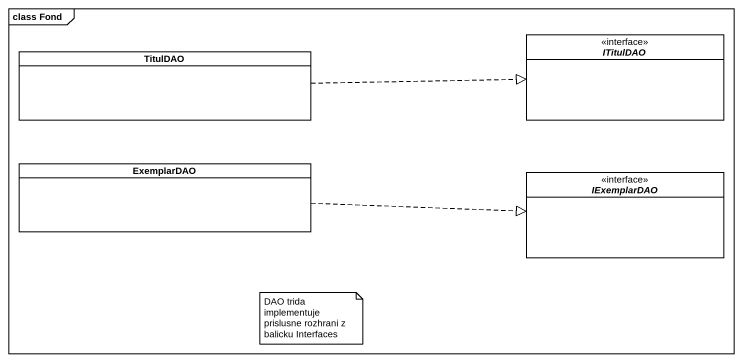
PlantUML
@startuml
mainframe class Fond
hide circle
hide empty members
interface ITitulDAO <<interface>>
class TitulDAO
class ExemplarDAO
interface IExemplarDAO <<interface>>
TitulDAO .right.|> ITitulDAO
ExemplarDAO .right.|> IExemplarDAO
note as N1
  DAO trida implementuje prislusne rozhrani z balicku Interfaces
end note
@enduml
